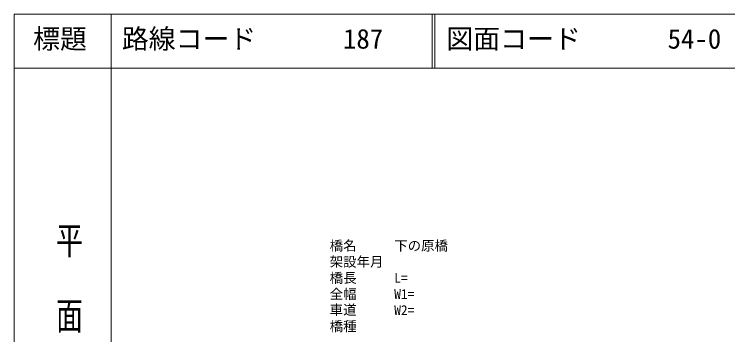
# Model space of a CAD drawing. Units: millimetres, scale not verified. Extents: x 40000 to 680000, y 20000 to 380000.
# Drawn here: x 40000 to 172704, y 320369 to 380000 of the extents above; entities that cross this region are included whole.
import ezdxf
from ezdxf.enums import TextEntityAlignment as Align

# ---------------------------------------------------------------- set-up
doc = ezdxf.new("R2010")
doc.units = ezdxf.units.MM
doc.header["$LTSCALE"] = 1000
doc.layers.add('M-STR-HTXT', color=7, linetype='Continuous')
for name, color, linetype, lineweight in [('S-BGD-HTXT', 7, 'Continuous', 13), ('S-TTL', 2, 'Continuous', 13), ('S-TTL-TXT', 7, 'Continuous', 13)]:
    doc.layers.add(name, color=color, linetype=linetype, lineweight=lineweight)
doc.styles.add('@ＭＳ ゴシック', font='')
doc.styles.add('ＭＳ ゴシック', font='')
doc.styles.get('@ＭＳ ゴシック').set_extended_font_data('@MS Gothic')
doc.styles.get('ＭＳ ゴシック').set_extended_font_data('MS Gothic')

msp = doc.modelspace()

# ---------------------------------------------------------------- linework, layer by layer
at = {"layer": 'S-BGD-HTXT'}
msp.add_line((58000, 370000), (58000, 20000), dxfattribs=at)
at = {"layer": 'S-TTL'}
for p, q in [((40000, 380000), (40000, 20000)), ((680000, 380000), (40000, 380000)), ((58000, 380000), (58000, 370000)), ((117750, 380000), (117750, 370000)), ((118250, 380000), (118250, 370000)), ((40000, 370000), (680000, 370000))]:
    msp.add_line(p, q, dxfattribs=at)

# ---------------------------------------------------------------- texts
at = {"layer": 'M-STR-HTXT', "style": 'ＭＳ ゴシック'}
for s, p in [('橋名', (98669, 335480)), ('下の原橋', (110669, 335480)), ('架設年月', (98669, 332480)), ('橋長', (98669, 329480)), ('L=', (110669, 329480)), ('全幅', (98669, 326480)), ('W1=', (110669, 326480)), ('車道', (98669, 323540)), ('W2=', (110669, 323480)), ('橋種', (98669, 320480))]:
    msp.add_text(s, height=1833, dxfattribs=at).set_placement(p, align=Align.BOTTOM_LEFT)
at = {"layer": 'S-BGD-HTXT', "style": '@ＭＳ ゴシック', "width": 1.4}
msp.add_text('平  面  図', height=3666, rotation=270, dxfattribs=at).set_placement((47277, 341475), align=Align.BOTTOM_LEFT)
at = {"layer": 'S-TTL-TXT', "style": 'ＭＳ ゴシック'}
for s, p in [('標題', (43500, 372500)), ('路線コード', (60000, 372500)), ('187', (101142, 372500)), ('図面コード', (120380, 372500)), ('54-0', (161521, 372500))]:
    msp.add_text(s, height=3666, dxfattribs=at).set_placement(p, align=Align.BOTTOM_LEFT)

doc.saveas('drawing.dxf')
